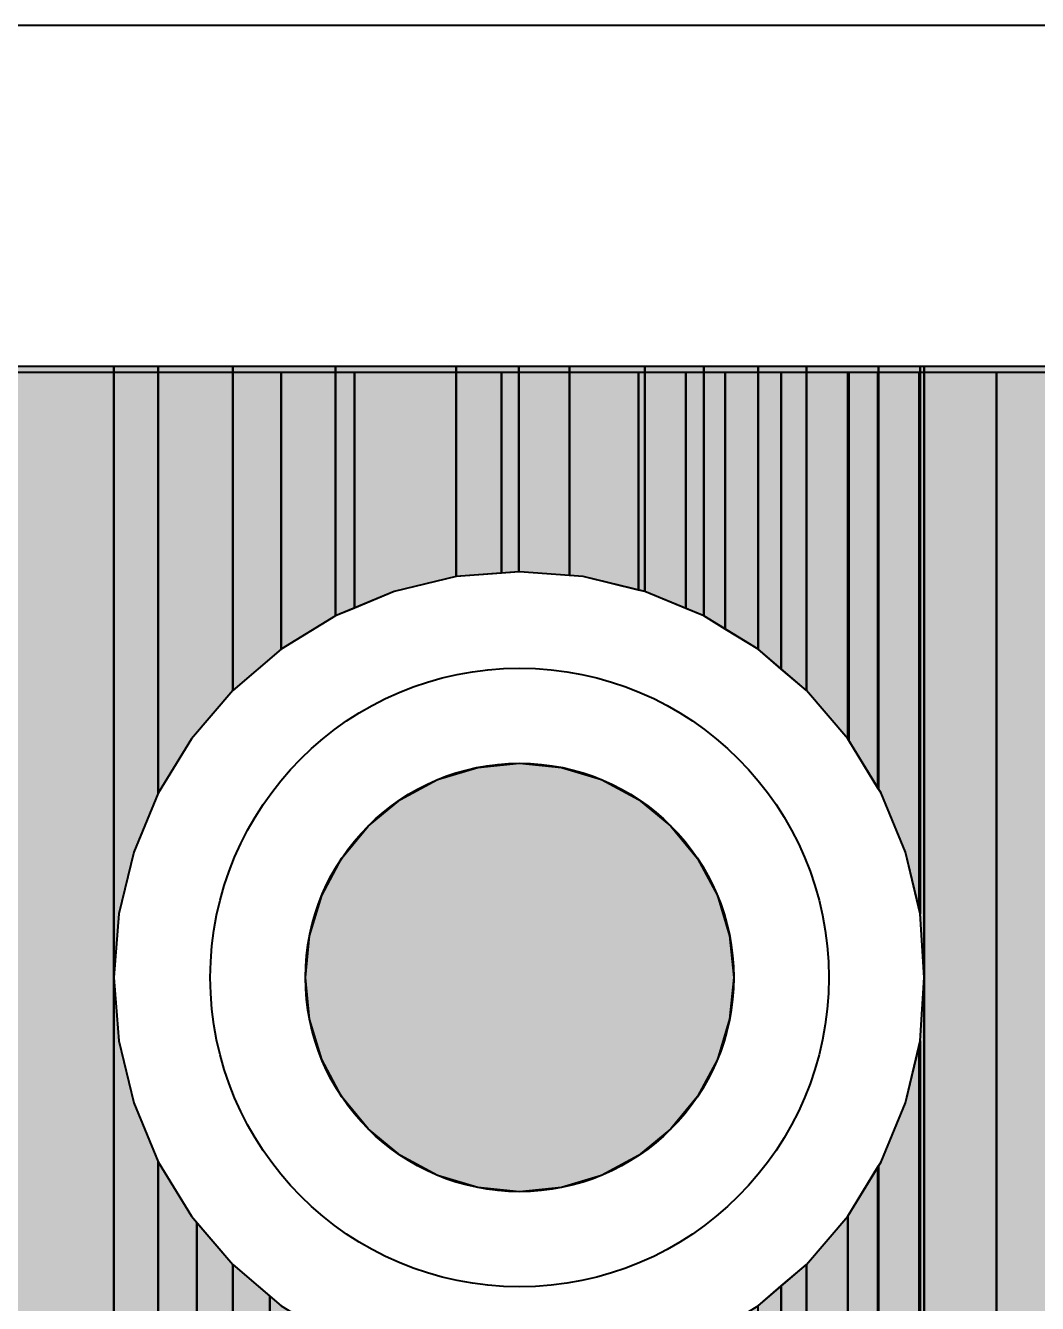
# Model space of a CAD drawing. Header units: millimetres. Extents: x 2 to 110, y 3 to 56.
# Drawn here: x 66.571 to 69.272, y 52.488 to 55.898 of the extents above; entities that cross this region are included whole.
import ezdxf

# ---------------------------------------------------------------- set-up
doc = ezdxf.new("R2010")
doc.units = ezdxf.units.MM
for name, color, linetype in [('bottom_copper', 7, 'Continuous'), ('bottom_silk', 7, 'Continuous'), ('drill_plated', 7, 'Continuous'), ('outline', 7, 'Continuous'), ('top_copper', 7, 'Continuous'), ('top_silk', 7, 'Continuous')]:
    doc.layers.add(name, color=color, linetype=linetype)

# ---------------------------------------------------------------- blocks, each defined once
blk = doc.blocks.new('Block27405')
at = {"layer": 'bottom_copper', "lineweight": 40}
for points in [[(0, 50.0035), (-0.0363, 50.1546), (-0.1013, 50.3116), (-0.1097, 50.3253), (-0.1097, 51.435), (0, 51.435), (0, 50.0035)], [(0.0134, 49.82), (0.0034, 49.9894), (0, 50.0035), (0, 51.435), (0.0134, 51.435), (0.0134, 49.82)], [(0.2068, 45.5833), (0.0513, 45.6206), (0.0134, 45.6236), (0.0134, 51.435), (0.2068, 51.435), (0.2068, 45.5833)], [(0.3911, 45.4997), (0.3546, 45.5221), (0.2068, 45.5833), (0.2068, 51.435), (0.3911, 51.435), (0.3911, 45.4997)], [(0.0134, 45.6236), (0, 45.6246), (0, 49.6365), (0.0034, 49.6506), (0.0134, 49.82), (0.0134, 45.6236)], [(0, 45.6246), (-0.1081, 45.6331), (-0.1097, 45.633), (-0.1097, 49.3147), (-0.1013, 49.3284), (-0.0363, 49.4854), (0, 49.6365), (0, 45.6246)]]:
    blk.add_hatch(color=7, dxfattribs=at).paths.add_polyline_path(points, flags=0)
at = {"layer": 'bottom_copper', "color": 7, "lineweight": 40}
for points in [[(0, 50.0035), (-0.0363, 50.1546), (-0.1013, 50.3116), (-0.1097, 50.3253), (-0.1097, 51.435), (0, 51.435), (0, 50.0035)], [(0.0134, 49.82), (0.0034, 49.9894), (0, 50.0035), (0, 51.435), (0.0134, 51.435), (0.0134, 49.82)], [(0.2068, 45.5833), (0.0513, 45.6206), (0.0134, 45.6236), (0.0134, 51.435), (0.2068, 51.435), (0.2068, 45.5833)], [(0.3911, 45.4997), (0.3546, 45.5221), (0.2068, 45.5833), (0.2068, 51.435), (0.3911, 51.435), (0.3911, 45.4997)], [(0.0134, 45.6236), (0, 45.6246), (0, 49.6365), (0.0034, 49.6506), (0.0134, 49.82), (0.0134, 45.6236)], [(0, 45.6246), (-0.1081, 45.6331), (-0.1097, 45.633), (-0.1097, 49.3147), (-0.1013, 49.3284), (-0.0363, 49.4854), (0, 49.6365), (0, 45.6246)]]:
    blk.add_lwpolyline(points, close=True, dxfattribs=at)
blk = doc.blocks.new('Block29029')
at = {"layer": 'bottom_copper', "lineweight": 40}
for points in [[(1.3459, 0), (0.9682, 0), (0.9682, 51.435), (1.3459, 51.435), (1.3459, 0)], [(1.4639, 50.3116), (1.3989, 50.1546), (1.3592, 49.9894), (1.3459, 49.82), (1.3459, 51.435), (1.4639, 51.435), (1.4639, 50.3116)], [(1.663, 50.5857), (1.5527, 50.4565), (1.4639, 50.3116), (1.4639, 51.435), (1.663, 51.435), (1.663, 50.5857)], [(1.7922, 50.696), (1.663, 50.5857), (1.663, 51.435), (1.7922, 51.435), (1.7922, 50.696)], [(1.9877, 50.8057), (1.9371, 50.7848), (1.7922, 50.696), (1.7922, 51.435), (1.9877, 51.435), (1.9877, 50.8057)], [(2.2593, 50.8895), (2.0941, 50.8498), (1.9877, 50.8057), (1.9877, 51.435), (2.2593, 51.435), (2.2593, 50.8895)], [(2.3801, 50.899), (2.2593, 50.8895), (2.2593, 51.435), (2.3801, 51.435), (2.3801, 50.899)], [(2.5622, 50.8923), (2.4287, 50.9028), (2.3801, 50.899), (2.3801, 51.435), (2.5622, 51.435), (2.5622, 50.8923)], [(2.7461, 50.8539), (2.5981, 50.8895), (2.5622, 50.8923), (2.5622, 51.435), (2.7461, 51.435), (2.7461, 50.8539)], [(2.8724, 50.8046), (2.7633, 50.8498), (2.7461, 50.8539), (2.7461, 51.435), (2.8724, 51.435), (2.8724, 50.8046)], [(2.9774, 50.7498), (2.9203, 50.7848), (2.8724, 50.8046), (2.8724, 51.435), (2.9774, 51.435), (2.9774, 50.7498)], [(3.1272, 50.6431), (3.0652, 50.696), (2.9774, 50.7498), (2.9774, 51.435), (3.1272, 51.435), (3.1272, 50.6431)], [(3.3047, 50.4565), (3.1944, 50.5857), (3.1272, 50.6431), (3.1272, 51.435), (3.3047, 51.435), (3.3047, 50.4565)], [(3.3073, 50.4523), (3.3047, 50.4565), (3.3047, 51.435), (3.3073, 51.435), (3.3073, 50.4523)], [(3.3851, 50.3253), (3.3073, 50.4523), (3.3073, 51.435), (3.3851, 51.435), (3.3851, 50.3253)], [(1.4639, 0), (1.3459, 0), (1.3459, 49.82), (1.3592, 49.6506), (1.3989, 49.4854), (1.4639, 49.3284), (1.4639, 0)], [(1.5676, 0), (1.4639, 0), (1.4639, 49.3284), (1.5527, 49.1835), (1.5676, 49.166), (1.5676, 0)], [(3.3851, 45.633), (3.3047, 45.6267), (3.3047, 49.1835), (3.3851, 49.3147), (3.3851, 45.633)], [(3.3047, 45.6267), (3.2273, 45.6206), (3.1272, 45.5966), (3.1272, 48.9969), (3.1944, 49.0543), (3.3047, 49.1835), (3.3047, 45.6267)], [(1.7622, 29.389), (1.6786, 29.2527), (1.6174, 29.1049), (1.5801, 28.9494), (1.5676, 28.79), (1.5676, 49.166), (1.663, 49.0543), (1.7622, 48.9696), (1.7622, 29.389)], [(1.9371, 29.5713), (1.8661, 29.5106), (1.7622, 29.389), (1.7622, 48.9696), (1.7922, 48.944), (1.9371, 48.8552), (1.9371, 29.5713)], [(3.1272, 45.5966), (3.0718, 45.5833), (2.9774, 45.5442), (2.9774, 48.8902), (3.0652, 48.944), (3.1272, 48.9969), (3.1272, 45.5966)]]:
    blk.add_hatch(color=7, dxfattribs=at).paths.add_polyline_path(points, flags=0)
at = {"layer": 'bottom_copper', "color": 7, "lineweight": 40}
for points in [[(1.3459, 0), (0.9682, 0), (0.9682, 51.435), (1.3459, 51.435), (1.3459, 0)], [(1.4639, 50.3116), (1.3989, 50.1546), (1.3592, 49.9894), (1.3459, 49.82), (1.3459, 51.435), (1.4639, 51.435), (1.4639, 50.3116)], [(1.663, 50.5857), (1.5527, 50.4565), (1.4639, 50.3116), (1.4639, 51.435), (1.663, 51.435), (1.663, 50.5857)], [(1.7922, 50.696), (1.663, 50.5857), (1.663, 51.435), (1.7922, 51.435), (1.7922, 50.696)], [(1.9877, 50.8057), (1.9371, 50.7848), (1.7922, 50.696), (1.7922, 51.435), (1.9877, 51.435), (1.9877, 50.8057)], [(2.2593, 50.8895), (2.0941, 50.8498), (1.9877, 50.8057), (1.9877, 51.435), (2.2593, 51.435), (2.2593, 50.8895)], [(2.3801, 50.899), (2.2593, 50.8895), (2.2593, 51.435), (2.3801, 51.435), (2.3801, 50.899)], [(2.5622, 50.8923), (2.4287, 50.9028), (2.3801, 50.899), (2.3801, 51.435), (2.5622, 51.435), (2.5622, 50.8923)], [(2.7461, 50.8539), (2.5981, 50.8895), (2.5622, 50.8923), (2.5622, 51.435), (2.7461, 51.435), (2.7461, 50.8539)], [(2.8724, 50.8046), (2.7633, 50.8498), (2.7461, 50.8539), (2.7461, 51.435), (2.8724, 51.435), (2.8724, 50.8046)], [(2.9774, 50.7498), (2.9203, 50.7848), (2.8724, 50.8046), (2.8724, 51.435), (2.9774, 51.435), (2.9774, 50.7498)], [(3.1272, 50.6431), (3.0652, 50.696), (2.9774, 50.7498), (2.9774, 51.435), (3.1272, 51.435), (3.1272, 50.6431)], [(3.3047, 50.4565), (3.1944, 50.5857), (3.1272, 50.6431), (3.1272, 51.435), (3.3047, 51.435), (3.3047, 50.4565)], [(3.3073, 50.4523), (3.3047, 50.4565), (3.3047, 51.435), (3.3073, 51.435), (3.3073, 50.4523)], [(3.3851, 50.3253), (3.3073, 50.4523), (3.3073, 51.435), (3.3851, 51.435), (3.3851, 50.3253)], [(1.4639, 0), (1.3459, 0), (1.3459, 49.82), (1.3592, 49.6506), (1.3989, 49.4854), (1.4639, 49.3284), (1.4639, 0)], [(1.5676, 0), (1.4639, 0), (1.4639, 49.3284), (1.5527, 49.1835), (1.5676, 49.166), (1.5676, 0)], [(3.3851, 45.633), (3.3047, 45.6267), (3.3047, 49.1835), (3.3851, 49.3147), (3.3851, 45.633)], [(3.3047, 45.6267), (3.2273, 45.6206), (3.1272, 45.5966), (3.1272, 48.9969), (3.1944, 49.0543), (3.3047, 49.1835), (3.3047, 45.6267)], [(1.7622, 29.389), (1.6786, 29.2527), (1.6174, 29.1049), (1.5801, 28.9494), (1.5676, 28.79), (1.5676, 49.166), (1.663, 49.0543), (1.7622, 48.9696), (1.7622, 29.389)], [(1.9371, 29.5713), (1.8661, 29.5106), (1.7622, 29.389), (1.7622, 48.9696), (1.7922, 48.944), (1.9371, 48.8552), (1.9371, 29.5713)], [(3.1272, 45.5966), (3.0718, 45.5833), (2.9774, 45.5442), (2.9774, 48.8902), (3.0652, 48.944), (3.1272, 48.9969), (3.1272, 45.5966)]]:
    blk.add_lwpolyline(points, close=True, dxfattribs=at)
blk = doc.blocks.new('Block112410')
at = {"layer": 'top_copper', "lineweight": 40}
for points in [[(0, 5.6793), (-0.1335, 5.6898), (-0.1352, 5.6897), (-0.1352, 6.238), (0, 6.238), (0, 5.6793)], [(0.2011, 5.6368), (0.0359, 5.6765), (0, 5.6793), (0, 6.238), (0.2011, 6.238), (0.2011, 5.6368)], [(0.3581, 5.5718), (0.2011, 5.6368), (0.2011, 6.238), (0.3581, 6.238), (0.3581, 5.5718)], [(0.503, 5.483), (0.3581, 5.5718), (0.3581, 6.238), (0.503, 6.238), (0.503, 5.483)], [(0.6322, 5.3727), (0.503, 5.483), (0.503, 6.238), (0.6322, 6.238), (0.6322, 5.3727)], [(0.8245, 5.1097), (0.7425, 5.2435), (0.6322, 5.3727), (0.6322, 6.238), (0.8245, 6.238), (0.8245, 5.1097)], [(0.936, 4.7764), (0.8963, 4.9416), (0.8313, 5.0986), (0.8245, 5.1097), (0.8245, 6.238), (0.936, 6.238), (0.936, 4.7764)], [(0.946, 4.607), (0.936, 4.7764), (0.936, 6.238), (0.946, 6.238), (0.946, 4.607)], [(1.3237, 0.2867), (1.2872, 0.3091), (1.1394, 0.3703), (0.9839, 0.4076), (0.946, 0.4106), (0.946, 6.238), (1.3237, 6.238), (1.3237, 0.2867)], [(0.946, 0.4106), (0.936, 0.4114), (0.936, 4.4376), (0.946, 4.607), (0.946, 0.4106)], [(0.936, 0.4114), (0.8245, 0.4201), (0.8245, 4.1043), (0.8313, 4.1154), (0.8963, 4.2724), (0.936, 4.4376), (0.936, 0.4114)], [(0.8245, 0.4201), (0.6651, 0.4076), (0.6322, 0.3997), (0.6322, 3.8413), (0.7425, 3.9705), (0.8245, 4.1043), (0.8245, 0.4201)], [(0.6322, 0.3997), (0.5096, 0.3703), (0.503, 0.3676), (0.503, 3.731), (0.6322, 3.8413), (0.6322, 0.3997)]]:
    blk.add_hatch(color=7, dxfattribs=at).paths.add_polyline_path(points, flags=0)
at = {"layer": 'top_copper', "color": 7, "lineweight": 40}
for points in [[(0, 5.6793), (-0.1335, 5.6898), (-0.1352, 5.6897), (-0.1352, 6.238), (0, 6.238), (0, 5.6793)], [(0.2011, 5.6368), (0.0359, 5.6765), (0, 5.6793), (0, 6.238), (0.2011, 6.238), (0.2011, 5.6368)], [(0.3581, 5.5718), (0.2011, 5.6368), (0.2011, 6.238), (0.3581, 6.238), (0.3581, 5.5718)], [(0.503, 5.483), (0.3581, 5.5718), (0.3581, 6.238), (0.503, 6.238), (0.503, 5.483)], [(0.6322, 5.3727), (0.503, 5.483), (0.503, 6.238), (0.6322, 6.238), (0.6322, 5.3727)], [(0.8245, 5.1097), (0.7425, 5.2435), (0.6322, 5.3727), (0.6322, 6.238), (0.8245, 6.238), (0.8245, 5.1097)], [(0.936, 4.7764), (0.8963, 4.9416), (0.8313, 5.0986), (0.8245, 5.1097), (0.8245, 6.238), (0.936, 6.238), (0.936, 4.7764)], [(0.946, 4.607), (0.936, 4.7764), (0.936, 6.238), (0.946, 6.238), (0.946, 4.607)], [(1.3237, 0.2867), (1.2872, 0.3091), (1.1394, 0.3703), (0.9839, 0.4076), (0.946, 0.4106), (0.946, 6.238), (1.3237, 6.238), (1.3237, 0.2867)], [(0.946, 0.4106), (0.936, 0.4114), (0.936, 4.4376), (0.946, 4.607), (0.946, 0.4106)], [(0.936, 0.4114), (0.8245, 0.4201), (0.8245, 4.1043), (0.8313, 4.1154), (0.8963, 4.2724), (0.936, 4.4376), (0.936, 0.4114)], [(0.8245, 0.4201), (0.6651, 0.4076), (0.6322, 0.3997), (0.6322, 3.8413), (0.7425, 3.9705), (0.8245, 4.1043), (0.8245, 0.4201)], [(0.6322, 0.3997), (0.5096, 0.3703), (0.503, 0.3676), (0.503, 3.731), (0.6322, 3.8413), (0.6322, 0.3997)]]:
    blk.add_lwpolyline(points, close=True, dxfattribs=at)
blk = doc.blocks.new('Block112726')
at = {"layer": 'top_copper', "lineweight": 40}
for points in [[(1.2878, 0), (0.9101, 0), (0.9101, 9.9485), (1.2878, 9.9485), (1.2878, 0)], [(1.4058, 8.8091), (1.3408, 8.6521), (1.3011, 8.4869), (1.2878, 8.3175), (1.2878, 9.9485), (1.4058, 9.9485), (1.4058, 8.8091)], [(1.6049, 9.0832), (1.4946, 8.954), (1.4058, 8.8091), (1.4058, 9.9485), (1.6049, 9.9485), (1.6049, 9.0832)], [(1.879, 9.2823), (1.7341, 9.1935), (1.6049, 9.0832), (1.6049, 9.9485), (1.879, 9.9485), (1.879, 9.2823)], [(2.2012, 9.387), (2.036, 9.3473), (1.879, 9.2823), (1.879, 9.9485), (2.2012, 9.9485), (2.2012, 9.387)], [(2.3689, 9.4002), (2.2012, 9.387), (2.2012, 9.9485), (2.3689, 9.9485), (2.3689, 9.4002)], [(1.4058, 0), (1.2878, 0), (1.2878, 8.3175), (1.3011, 8.1481), (1.3408, 7.9829), (1.4058, 7.8259), (1.4058, 0)], [(1.6049, 0), (1.4058, 0), (1.4058, 7.8259), (1.4946, 7.681), (1.6049, 7.5518), (1.6049, 0)], [(1.879, 0), (1.6049, 0), (1.6049, 7.5518), (1.7341, 7.4415), (1.879, 7.3527), (1.879, 0)]]:
    blk.add_hatch(color=7, dxfattribs=at).paths.add_polyline_path(points, flags=0)
at = {"layer": 'top_copper', "color": 7, "lineweight": 40}
for points in [[(1.2878, 0), (0.9101, 0), (0.9101, 9.9485), (1.2878, 9.9485), (1.2878, 0)], [(1.4058, 8.8091), (1.3408, 8.6521), (1.3011, 8.4869), (1.2878, 8.3175), (1.2878, 9.9485), (1.4058, 9.9485), (1.4058, 8.8091)], [(1.6049, 9.0832), (1.4946, 8.954), (1.4058, 8.8091), (1.4058, 9.9485), (1.6049, 9.9485), (1.6049, 9.0832)], [(1.879, 9.2823), (1.7341, 9.1935), (1.6049, 9.0832), (1.6049, 9.9485), (1.879, 9.9485), (1.879, 9.2823)], [(2.2012, 9.387), (2.036, 9.3473), (1.879, 9.2823), (1.879, 9.9485), (2.2012, 9.9485), (2.2012, 9.387)], [(2.3689, 9.4002), (2.2012, 9.387), (2.2012, 9.9485), (2.3689, 9.9485), (2.3689, 9.4002)], [(1.4058, 0), (1.2878, 0), (1.2878, 8.3175), (1.3011, 8.1481), (1.3408, 7.9829), (1.4058, 7.8259), (1.4058, 0)], [(1.6049, 0), (1.4058, 0), (1.4058, 7.8259), (1.4946, 7.681), (1.6049, 7.5518), (1.6049, 0)], [(1.879, 0), (1.6049, 0), (1.6049, 7.5518), (1.7341, 7.4415), (1.879, 7.3527), (1.879, 0)]]:
    blk.add_lwpolyline(points, close=True, dxfattribs=at)

msp = doc.modelspace()

# ---------------------------------------------------------------- hatches: boundary and pattern name
at = {"layer": 'bottom_copper', "lineweight": 40}
msp.add_hatch(color=7, dxfattribs=at).paths.add_polyline_path([(68.4505, 53.2465), (68.418, 53.1393), (68.3652, 53.0405), (68.2941, 52.9539), (68.2075, 52.8828), (68.1087, 52.83), (68.0015, 52.7975), (67.89, 52.7865), (67.7785, 52.7975), (67.6713, 52.83), (67.5725, 52.8828), (67.4859, 52.9539), (67.4148, 53.0405), (67.362, 53.1393), (67.3295, 53.2465), (67.3185, 53.358), (67.3295, 53.4695), (67.362, 53.5767), (67.4148, 53.6755), (67.4859, 53.7621), (67.5725, 53.8332), (67.6713, 53.886), (67.7785, 53.9185), (67.89, 53.9295), (68.0015, 53.9185), (68.1087, 53.886), (68.2075, 53.8332), (68.2941, 53.7621), (68.3652, 53.6755), (68.418, 53.5767), (68.4505, 53.4695), (68.4615, 53.358), (68.4505, 53.2465)], flags=0)
at = {"layer": 'drill_plated', "lineweight": 40}
msp.add_hatch(color=7, dxfattribs=at).paths.add_polyline_path([(68.4505, 53.2465), (68.418, 53.1393), (68.3652, 53.0405), (68.2941, 52.9539), (68.2075, 52.8828), (68.1087, 52.83), (68.0015, 52.7975), (67.89, 52.7865), (67.7785, 52.7975), (67.6713, 52.83), (67.5725, 52.8828), (67.4859, 52.9539), (67.4148, 53.0405), (67.362, 53.1393), (67.3295, 53.2465), (67.3185, 53.358), (67.3295, 53.4695), (67.362, 53.5767), (67.4148, 53.6755), (67.4859, 53.7621), (67.5725, 53.8332), (67.6713, 53.886), (67.7785, 53.9185), (67.89, 53.9295), (68.0015, 53.9185), (68.1087, 53.886), (68.2075, 53.8332), (68.2941, 53.7621), (68.3652, 53.6755), (68.418, 53.5767), (68.4505, 53.4695), (68.4615, 53.358), (68.4505, 53.2465)], flags=0)
at = {"layer": 'top_copper', "lineweight": 40}
msp.add_hatch(color=7, dxfattribs=at).paths.add_polyline_path([(68.4505, 53.2465), (68.418, 53.1393), (68.3652, 53.0405), (68.2941, 52.9539), (68.2075, 52.8828), (68.1087, 52.83), (68.0015, 52.7975), (67.89, 52.7865), (67.7785, 52.7975), (67.6713, 52.83), (67.5725, 52.8828), (67.4859, 52.9539), (67.4148, 53.0405), (67.362, 53.1393), (67.3295, 53.2465), (67.3185, 53.358), (67.3295, 53.4695), (67.362, 53.5767), (67.4148, 53.6755), (67.4859, 53.7621), (67.5725, 53.8332), (67.6713, 53.886), (67.7785, 53.9185), (67.89, 53.9295), (68.0015, 53.9185), (68.1087, 53.886), (68.2075, 53.8332), (68.2941, 53.7621), (68.3652, 53.6755), (68.418, 53.5767), (68.4505, 53.4695), (68.4615, 53.358), (68.4505, 53.2465)], flags=0)

# ---------------------------------------------------------------- linework, layer by layer
at = {"layer": 'bottom_copper', "color": 7, "lineweight": 40}
for p, q in [((65.3483, 54.973), (68.8464, 54.973)), ((68.8464, 53.8633), (68.8464, 54.973)), ((68.8464, 54.973), (71.1324, 54.973)), ((68.8464, 54.973), (68.8464, 53.8633)), ((67.7206, 54.4275), (67.5554, 54.3878)), ((67.89, 54.4408), (67.7206, 54.4275)), ((68.0594, 54.4275), (67.89, 54.4408)), ((68.2246, 54.3878), (68.0594, 54.4275)), ((67.5554, 54.3878), (67.3984, 54.3228)), ((68.3816, 54.3228), (68.2246, 54.3878)), ((67.3984, 54.3228), (67.2535, 54.234)), ((68.5265, 54.234), (68.3816, 54.3228)), ((67.2535, 54.234), (67.1243, 54.1237)), ((68.6557, 54.1237), (68.5265, 54.234)), ((67.1243, 54.1237), (67.014, 53.9945)), ((68.766, 53.9945), (68.6557, 54.1237)), ((67.014, 53.9945), (66.9252, 53.8496)), ((68.8464, 53.8633), (68.766, 53.9945)), ((66.9252, 53.8496), (66.8602, 53.6926)), ((68.8548, 53.8496), (68.8464, 53.8633)), ((68.9198, 53.6926), (68.8548, 53.8496)), ((66.8602, 53.6926), (66.8205, 53.5274)), ((68.9595, 53.5274), (68.9198, 53.6926)), ((66.8205, 53.5274), (66.8072, 53.358)), ((68.9695, 53.358), (68.9595, 53.5274)), ((66.8072, 53.358), (66.8205, 53.1886)), ((68.9595, 53.1886), (68.9695, 53.358)), ((66.8205, 53.1886), (66.8602, 53.0234)), ((68.9198, 53.0234), (68.9595, 53.1886)), ((66.8602, 53.0234), (66.9252, 52.8664)), ((68.8548, 52.8664), (68.9198, 53.0234)), ((66.9252, 52.8664), (67.014, 52.7215)), ((68.766, 52.7215), (68.8464, 52.8527)), ((68.8464, 52.8527), (68.8548, 52.8664)), ((68.8464, 49.171), (68.8464, 52.8527)), ((68.8464, 52.8527), (68.8464, 49.171)), ((67.014, 52.7215), (67.1243, 52.5923)), ((68.6557, 52.5923), (68.766, 52.7215)), ((67.1243, 52.5923), (67.2535, 52.482)), ((68.5265, 52.482), (68.6557, 52.5923))]:
    msp.add_line(p, q, dxfattribs=at)
msp.add_lwpolyline([(68.4505, 53.2465), (68.418, 53.1393), (68.3652, 53.0405), (68.2941, 52.9539), (68.2075, 52.8828), (68.1087, 52.83), (68.0015, 52.7975), (67.89, 52.7865), (67.7785, 52.7975), (67.6713, 52.83), (67.5725, 52.8828), (67.4859, 52.9539), (67.4148, 53.0405), (67.362, 53.1393), (67.3295, 53.2465), (67.3185, 53.358), (67.3295, 53.4695), (67.362, 53.5767), (67.4148, 53.6755), (67.4859, 53.7621), (67.5725, 53.8332), (67.6713, 53.886), (67.7785, 53.9185), (67.89, 53.9295), (68.0015, 53.9185), (68.1087, 53.886), (68.2075, 53.8332), (68.2941, 53.7621), (68.3652, 53.6755), (68.418, 53.5767), (68.4505, 53.4695), (68.4615, 53.358), (68.4505, 53.2465)], close=True, dxfattribs=at)
for major_axis in [(0.8255, 0), (0.5715, 0)]:
    msp.add_ellipse((67.89, 53.358), major_axis=major_axis, ratio=1, dxfattribs=at)
at = {"layer": 'bottom_silk', "color": 7, "lineweight": 40}
msp.add_line((110.054, 55.898), (2.104, 55.898), dxfattribs=at)
at = {"layer": 'drill_plated', "color": 7, "lineweight": 40}
msp.add_lwpolyline([(68.4505, 53.2465), (68.418, 53.1393), (68.3652, 53.0405), (68.2941, 52.9539), (68.2075, 52.8828), (68.1087, 52.83), (68.0015, 52.7975), (67.89, 52.7865), (67.7785, 52.7975), (67.6713, 52.83), (67.5725, 52.8828), (67.4859, 52.9539), (67.4148, 53.0405), (67.362, 53.1393), (67.3295, 53.2465), (67.3185, 53.358), (67.3295, 53.4695), (67.362, 53.5767), (67.4148, 53.6755), (67.4859, 53.7621), (67.5725, 53.8332), (67.6713, 53.886), (67.7785, 53.9185), (67.89, 53.9295), (68.0015, 53.9185), (68.1087, 53.886), (68.2075, 53.8332), (68.2941, 53.7621), (68.3652, 53.6755), (68.418, 53.5767), (68.4505, 53.4695), (68.4615, 53.358), (68.4505, 53.2465)], close=True, dxfattribs=at)
msp.add_ellipse((67.89, 53.358), major_axis=(0.5715, 0), ratio=1, dxfattribs=at)
at = {"layer": 'outline', "color": 7, "lineweight": 40}
msp.add_line((110.054, 55.898), (2.104, 55.898), dxfattribs=at)
at = {"layer": 'top_copper', "color": 7, "lineweight": 40}
for p, q in [((65.3483, 54.989), (67.8883, 54.989)), ((67.8883, 54.4407), (67.8883, 54.989)), ((67.8883, 54.989), (70.4283, 54.989)), ((67.8883, 54.989), (67.8883, 54.4407)), ((67.7206, 54.4275), (67.5554, 54.3878)), ((67.8883, 54.4407), (67.7206, 54.4275)), ((67.89, 54.4408), (67.8883, 54.4407)), ((68.0594, 54.4275), (67.89, 54.4408)), ((68.2246, 54.3878), (68.0594, 54.4275)), ((67.5554, 54.3878), (67.3984, 54.3228)), ((68.3816, 54.3228), (68.2246, 54.3878)), ((67.3984, 54.3228), (67.2535, 54.234)), ((68.5265, 54.234), (68.3816, 54.3228)), ((67.2535, 54.234), (67.1243, 54.1237)), ((68.6557, 54.1237), (68.5265, 54.234)), ((67.1243, 54.1237), (67.014, 53.9945)), ((68.766, 53.9945), (68.6557, 54.1237)), ((67.014, 53.9945), (66.9252, 53.8496)), ((68.8548, 53.8496), (68.766, 53.9945)), ((66.9252, 53.8496), (66.8602, 53.6926)), ((68.9198, 53.6926), (68.8548, 53.8496)), ((66.8602, 53.6926), (66.8205, 53.5274)), ((68.9595, 53.5274), (68.9198, 53.6926)), ((66.8205, 53.5274), (66.8072, 53.358)), ((68.9695, 53.358), (68.9595, 53.5274)), ((66.8072, 53.358), (66.8205, 53.1886)), ((68.9595, 53.1886), (68.9695, 53.358)), ((66.8205, 53.1886), (66.8602, 53.0234)), ((68.9198, 53.0234), (68.9595, 53.1886)), ((66.8602, 53.0234), (66.9252, 52.8664)), ((68.8548, 52.8664), (68.9198, 53.0234)), ((66.9252, 52.8664), (67.014, 52.7215)), ((68.766, 52.7215), (68.8548, 52.8664)), ((67.014, 52.7215), (67.1243, 52.5923)), ((68.6557, 52.5923), (68.766, 52.7215)), ((67.1243, 52.5923), (67.2535, 52.482)), ((68.5265, 52.482), (68.6557, 52.5923))]:
    msp.add_line(p, q, dxfattribs=at)
msp.add_lwpolyline([(68.4505, 53.2465), (68.418, 53.1393), (68.3652, 53.0405), (68.2941, 52.9539), (68.2075, 52.8828), (68.1087, 52.83), (68.0015, 52.7975), (67.89, 52.7865), (67.7785, 52.7975), (67.6713, 52.83), (67.5725, 52.8828), (67.4859, 52.9539), (67.4148, 53.0405), (67.362, 53.1393), (67.3295, 53.2465), (67.3185, 53.358), (67.3295, 53.4695), (67.362, 53.5767), (67.4148, 53.6755), (67.4859, 53.7621), (67.5725, 53.8332), (67.6713, 53.886), (67.7785, 53.9185), (67.89, 53.9295), (68.0015, 53.9185), (68.1087, 53.886), (68.2075, 53.8332), (68.2941, 53.7621), (68.3652, 53.6755), (68.418, 53.5767), (68.4505, 53.4695), (68.4615, 53.358), (68.4505, 53.2465)], close=True, dxfattribs=at)
for major_axis in [(0.8255, 0), (0.5715, 0)]:
    msp.add_ellipse((67.89, 53.358), major_axis=major_axis, ratio=1, dxfattribs=at)
at = {"layer": 'top_silk', "color": 7, "lineweight": 40}
msp.add_line((110.054, 55.898), (2.104, 55.898), dxfattribs=at)

# ---------------------------------------------------------------- block references
at = {"layer": 'bottom_copper'}
for name, p in [('Block29029', (65.4613, 3.538)), ('Block27405', (68.9561, 3.538))]:
    msp.add_blockref(name, p, dxfattribs=at)
at = {"layer": 'top_copper'}
for name, p in [('Block112726', (65.5194, 45.0405)), ('Block112410', (68.0235, 48.751))]:
    msp.add_blockref(name, p, dxfattribs=at)

doc.saveas('drawing.dxf')
